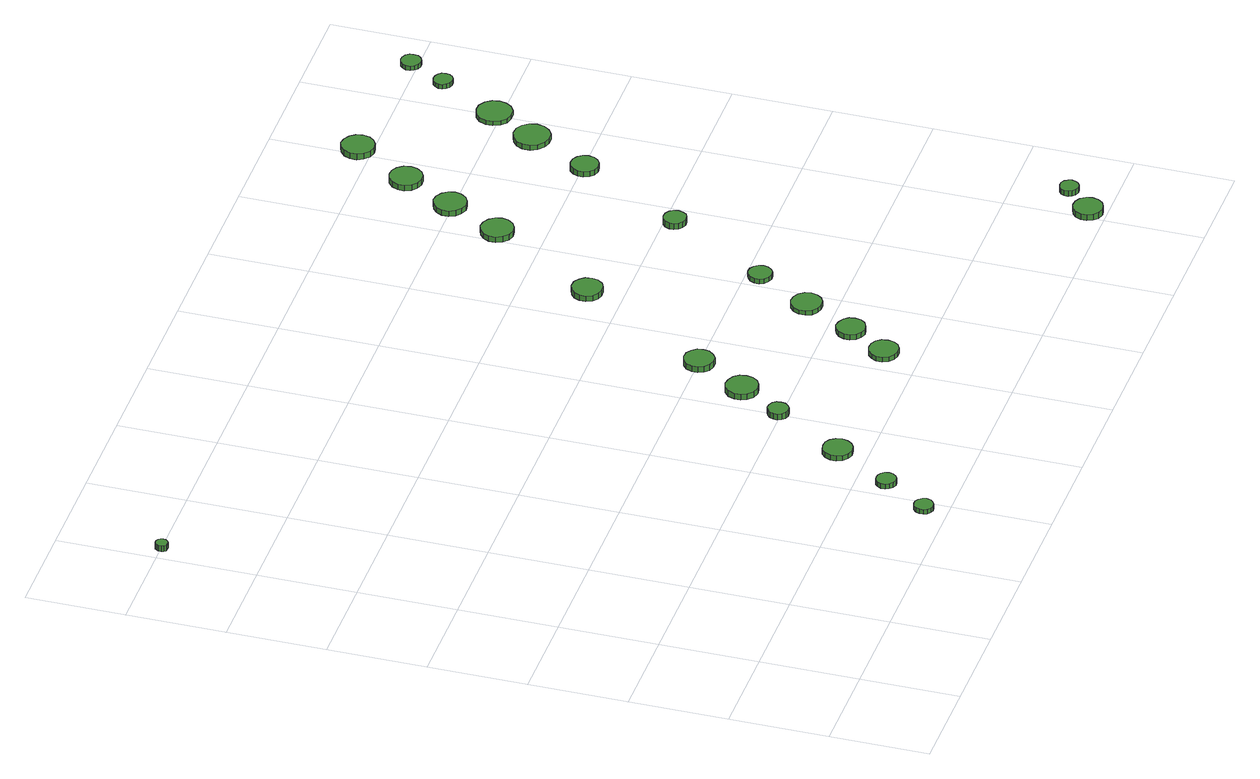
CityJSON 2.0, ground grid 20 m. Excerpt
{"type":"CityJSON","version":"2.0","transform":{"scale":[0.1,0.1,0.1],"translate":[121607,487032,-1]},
"CityObjects":{
"tree1":{"type":"SolitaryVegetationObject","attributes":{"function":"something"},"geometry":[{"type":"MultiSurface","lod":"1","boundaries":[[[0,1,2,3,4,5,6,7,8,9,10,11,12,13,14]],[[15,16,17,18,19,20,21,22,23,24,25,26,27,28,29]],[[0,29,28,1]],[[1,28,27,2]],[[2,27,26,3]],[[3,26,25,4]],[[4,25,24,5]],[[5,24,23,6]],[[6,23,22,7]],[[7,22,21,8]],[[8,21,20,9]],[[9,20,19,10]],[[10,19,18,11]],[[11,18,17,12]],[[12,17,16,13]],[[13,16,15,14]],[[14,15,29,0]]]}]},
"tree2":{"type":"SolitaryVegetationObject","attributes":{"function":"something"},"geometry":[{"type":"MultiSurface","lod":"1","boundaries":[[[30,31,32,33,34,35,36,37,38,39,40,41,42,43,44]],[[45,46,47,48,49,50,51,52,53,54,55,56,57,58,59]],[[30,59,58,31]],[[31,58,57,32]],[[32,57,56,33]],[[33,56,55,34]],[[34,55,54,35]],[[35,54,53,36]],[[36,53,52,37]],[[37,52,51,38]],[[38,51,50,39]],[[39,50,49,40]],[[40,49,48,41]],[[41,48,47,42]],[[42,47,46,43]],[[43,46,45,44]],[[44,45,59,30]]]}]},
"tree3":{"type":"SolitaryVegetationObject","attributes":{"function":"something"},"geometry":[{"type":"MultiSurface","lod":"1","boundaries":[[[60,61,62,63,64,65,66,67,68,69,70,71,72,73,74]],[[75,76,77,78,79,80,81,82,83,84,85,86,87,88,89]],[[60,89,88,61]],[[61,88,87,62]],[[62,87,86,63]],[[63,86,85,64]],[[64,85,84,65]],[[65,84,83,66]],[[66,83,82,67]],[[67,82,81,68]],[[68,81,80,69]],[[69,80,79,70]],[[70,79,78,71]],[[71,78,77,72]],[[72,77,76,73]],[[73,76,75,74]],[[74,75,89,60]]]}]},
"tree4":{"type":"SolitaryVegetationObject","attributes":{"function":"something"},"geometry":[{"type":"MultiSurface","lod":"1","boundaries":[[[90,91,92,93,94,95,96,97,98,99,100,101,102,103,104]],[[105,106,107,108,109,110,111,112,113,114,115,116,117,118,119]],[[90,119,118,91]],[[91,118,117,92]],[[92,117,116,93]],[[93,116,115,94]],[[94,115,114,95]],[[95,114,113,96]],[[96,113,112,97]],[[97,112,111,98]],[[98,111,110,99]],[[99,110,109,100]],[[100,109,108,101]],[[101,108,107,102]],[[102,107,106,103]],[[103,106,105,104]],[[104,105,119,90]]]}]},
"tree5":{"type":"SolitaryVegetationObject","attributes":{"function":"something"},"geometry":[{"type":"MultiSurface","lod":"1","boundaries":[[[120,121,122,123,124,125,126,127,128,129,130,131,132,133,134]],[[135,136,137,138,139,140,141,142,143,144,145,146,147,148,149]],[[120,149,148,121]],[[121,148,147,122]],[[122,147,146,123]],[[123,146,145,124]],[[124,145,144,125]],[[125,144,143,126]],[[126,143,142,127]],[[127,142,141,128]],[[128,141,140,129]],[[129,140,139,130]],[[130,139,138,131]],[[131,138,137,132]],[[132,137,136,133]],[[133,136,135,134]],[[134,135,149,120]]]}]},
"tree6":{"type":"SolitaryVegetationObject","attributes":{"function":"something"},"geometry":[{"type":"MultiSurface","lod":"1","boundaries":[[[150,151,152,153,154,155,156,157,158,159,160,161,162,163,164]],[[165,166,167,168,169,170,171,172,173,174,175,176,177,178,179]],[[150,179,178,151]],[[151,178,177,152]],[[152,177,176,153]],[[153,176,175,154]],[[154,175,174,155]],[[155,174,173,156]],[[156,173,172,157]],[[157,172,171,158]],[[158,171,170,159]],[[159,170,169,160]],[[160,169,168,161]],[[161,168,167,162]],[[162,167,166,163]],[[163,166,165,164]],[[164,165,179,150]]]}]},
"tree7":{"type":"SolitaryVegetationObject","attributes":{"function":"something"},"geometry":[{"type":"MultiSurface","lod":"1","boundaries":[[[180,181,182,183,184,185,186,187,188,189,190,191,192,193,194]],[[195,196,197,198,199,200,201,202,203,204,205,206,207,208,209]],[[180,209,208,181]],[[181,208,207,182]],[[182,207,206,183]],[[183,206,205,184]],[[184,205,204,185]],[[185,204,203,186]],[[186,203,202,187]],[[187,202,201,188]],[[188,201,200,189]],[[189,200,199,190]],[[190,199,198,191]],[[191,198,197,192]],[[192,197,196,193]],[[193,196,195,194]],[[194,195,209,180]]]}]},
"tree8":{"type":"SolitaryVegetationObject","attributes":{"function":"something"},"geometry":[{"type":"MultiSurface","lod":"1","boundaries":[[[210,211,212,213,214,215,216,217,218,219,220,221,222,223,224]],[[225,226,227,228,229,230,231,232,233,234,235,236,237,238,239]],[[210,239,238,211]],[[211,238,237,212]],[[212,237,236,213]],[[213,236,235,214]],[[214,235,234,215]],[[215,234,233,216]],[[216,233,232,217]],[[217,232,231,218]],[[218,231,230,219]],[[219,230,229,220]],[[220,229,228,221]],[[221,228,227,222]],[[222,227,226,223]],[[223,226,225,224]],[[224,225,239,210]]]}]},
"tree9":{"type":"SolitaryVegetationObject","attributes":{"function":"something"},"geometry":[{"type":"MultiSurface","lod":"1","boundaries":[[[240,241,242,243,244,245,246,247,248,249,250,251,252,253,254]],[[255,256,257,258,259,260,261,262,263,264,265,266,267,268,269]],[[240,269,268,241]],[[241,268,267,242]],[[242,267,266,243]],[[243,266,265,244]],[[244,265,264,245]],[[245,264,263,246]],[[246,263,262,247]],[[247,262,261,248]],[[248,261,260,249]],[[249,260,259,250]],[[250,259,258,251]],[[251,258,257,252]],[[252,257,256,253]],[[253,256,255,254]],[[254,255,269,240]]]}]},
"tree10":{"type":"SolitaryVegetationObject","attributes":{"function":"something"},"geometry":[{"type":"MultiSurface","lod":"1","boundaries":[[[270,271,272,273,274,275,276,277,278,279,280,281,282,283,284]],[[285,286,287,288,289,290,291,292,293,294,295,296,297,298,299]],[[270,299,298,271]],[[271,298,297,272]],[[272,297,296,273]],[[273,296,295,274]],[[274,295,294,275]],[[275,294,293,276]],[[276,293,292,277]],[[277,292,291,278]],[[278,291,290,279]],[[279,290,289,280]],[[280,289,288,281]],[[281,288,287,282]],[[282,287,286,283]],[[283,286,285,284]],[[284,285,299,270]]]}]},
"tree11":{"type":"SolitaryVegetationObject","attributes":{"function":"something"},"geometry":[{"type":"MultiSurface","lod":"1","boundaries":[[[300,301,302,303,304,305,306,307,308,309,310,311,312,313,314]],[[315,316,317,318,319,320,321,322,323,324,325,326,327,328,329]],[[300,329,328,301]],[[301,328,327,302]],[[302,327,326,303]],[[303,326,325,304]],[[304,325,324,305]],[[305,324,323,306]],[[306,323,322,307]],[[307,322,321,308]],[[308,321,320,309]],[[309,320,319,310]],[[310,319,318,311]],[[311,318,317,312]],[[312,317,316,313]],[[313,316,315,314]],[[314,315,329,300]]]}]},
"tree12":{"type":"SolitaryVegetationObject","attributes":{"function":"something"},"geometry":[{"type":"MultiSurface","lod":"1","boundaries":[[[330,331,332,333,334,335,336,337,338,339,340,341,342,343,344]],[[345,346,347,348,349,350,351,352,353,354,355,356,357,358,359]],[[330,359,358,331]],[[331,358,357,332]],[[332,357,356,333]],[[333,356,355,334]],[[334,355,354,335]],[[335,354,353,336]],[[336,353,352,337]],[[337,352,351,338]],[[338,351,350,339]],[[339,350,349,340]],[[340,349,348,341]],[[341,348,347,342]],[[342,347,346,343]],[[343,346,345,344]],[[344,345,359,330]]]}]},
"tree13":{"type":"SolitaryVegetationObject","attributes":{"function":"something"},"geometry":[{"type":"MultiSurface","lod":"1","boundaries":[[[360,361,362,363,364,365,366,367,368,369,370,371,372,373,374]],[[375,376,377,378,379,380,381,382,383,384,385,386,387,388,389]],[[360,389,388,361]],[[361,388,387,362]],[[362,387,386,363]],[[363,386,385,364]],[[364,385,384,365]],[[365,384,383,366]],[[366,383,382,367]],[[367,382,381,368]],[[368,381,380,369]],[[369,380,379,370]],[[370,379,378,371]],[[371,378,377,372]],[[372,377,376,373]],[[373,376,375,374]],[[374,375,389,360]]]}]},
"tree14":{"type":"SolitaryVegetationObject","attributes":{"function":"something"},"geometry":[{"type":"MultiSurface","lod":"1","boundaries":[[[390,391,392,393,394,395,396,397,398,399,400,401,402,403,404]],[[405,406,407,408,409,410,411,412,413,414,415,416,417,418,419]],[[390,419,418,391]],[[391,418,417,392]],[[392,417,416,393]],[[393,416,415,394]],[[394,415,414,395]],[[395,414,413,396]],[[396,413,412,397]],[[397,412,411,398]],[[398,411,410,399]],[[399,410,409,400]],[[400,409,408,401]],[[401,408,407,402]],[[402,407,406,403]],[[403,406,405,404]],[[404,405,419,390]]]}]},
"tree15":{"type":"SolitaryVegetationObject","attributes":{"function":"something"},"geometry":[{"type":"MultiSurface","lod":"1","boundaries":[[[420,421,422,423,424,425,426,427,428,429,430,431,432,433,434]],[[435,436,437,438,439,440,441,442,443,444,445,446,447,448,449]],[[420,449,448,421]],[[421,448,447,422]],[[422,447,446,423]],[[423,446,445,424]],[[424,445,444,425]],[[425,444,443,426]],[[426,443,442,427]],[[427,442,441,428]],[[428,441,440,429]],[[429,440,439,430]],[[430,439,438,431]],[[431,438,437,432]],[[432,437,436,433]],[[433,436,435,434]],[[434,435,449,420]]]}]},
"tree16":{"type":"SolitaryVegetationObject","attributes":{"function":"something"},"geometry":[{"type":"MultiSurface","lod":"1","boundaries":[[[450,451,452,453,454,455,456,457,458,459,460,461,462,463,464]],[[465,466,467,468,469,470,471,472,473,474,475,476,477,478,479]],[[450,479,478,451]],[[451,478,477,452]],[[452,477,476,453]],[[453,476,475,454]],[[454,475,474,455]],[[455,474,473,456]],[[456,473,472,457]],[[457,472,471,458]],[[458,471,470,459]],[[459,470,469,460]],[[460,469,468,461]],[[461,468,467,462]],[[462,467,466,463]],[[463,466,465,464]],[[464,465,479,450]]]}]},
"tree17":{"type":"SolitaryVegetationObject","attributes":{"function":"something"},"geometry":[{"type":"MultiSurface","lod":"1","boundaries":[[[480,481,482,483,484,485,486,487,488,489,490,491,492,493,494]],[[495,496,497,498,499,500,501,502,503,504,505,506,507,508,509]],[[480,509,508,481]],[[481,508,507,482]],[[482,507,506,483]],[[483,506,505,484]],[[484,505,504,485]],[[485,504,503,486]],[[486,503,502,487]],[[487,502,501,488]],[[488,501,500,489]],[[489,500,499,490]],[[490,499,498,491]],[[491,498,497,492]],[[492,497,496,493]],[[493,496,495,494]],[[494,495,509,480]]]}]},
"tree18":{"type":"SolitaryVegetationObject","attributes":{"function":"something"},"geometry":[{"type":"MultiSurface","lod":"1","boundaries":[[[510,511,512,513,514,515,516,517,518,519,520,521,522,523,524]],[[525,526,527,528,529,530,531,532,533,534,535,536,537,538,539]],[[510,539,538,511]],[[511,538,537,512]],[[512,537,536,513]],[[513,536,535,514]],[[514,535,534,515]],[[515,534,533,516]],[[516,533,532,517]],[[517,532,531,518]],[[518,531,530,519]],[[519,530,529,520]],[[520,529,528,521]],[[521,528,527,522]],[[522,527,526,523]],[[523,526,525,524]],[[524,525,539,510]]]}]},
"tree19":{"type":"SolitaryVegetationObject","attributes":{"function":"something"},"geometry":[{"type":"MultiSurface","lod":"1","boundaries":[[[540,541,542,543,544,545,546,547,548,549,550,551,552,553,554]],[[555,556,557,558,559,560,561,562,563,564,565,566,567,568,569]],[[540,569,568,541]],[[541,568,567,542]],[[542,567,566,543]],[[543,566,565,544]],[[544,565,564,545]],[[545,564,563,546]],[[546,563,562,547]],[[547,562,561,548]],[[548,561,560,549]],[[549,560,559,550]],[[550,559,558,551]],[[551,558,557,552]],[[552,557,556,553]],[[553,556,555,554]],[[554,555,569,540]]]}]},
"tree20":{"type":"SolitaryVegetationObject","attributes":{"function":"something"},"geometry":[{"type":"MultiSurface","lod":"1","boundaries":[[[570,571,572,573,574,575,576,577,578,579,580,581,582,583,584]],[[585,586,587,588,589,590,591,592,593,594,595,596,597,598,599]],[[570,599,598,571]],[[571,598,597,572]],[[572,597,596,573]],[[573,596,595,574]],[[574,595,594,575]],[[575,594,593,576]],[[576,593,592,577]],[[577,592,591,578]],[[578,591,590,579]],[[579,590,589,580]],[[580,589,588,581]],[[581,588,587,582]],[[582,587,586,583]],[[583,586,585,584]],[[584,585,599,570]]]}]},
"tree21":{"type":"SolitaryVegetationObject","attributes":{"function":"something"},"geometry":[{"type":"MultiSurface","lod":"1","boundaries":[[[600,601,602,603,604,605,606,607,608,609,610,611,612,613,614]],[[615,616,617,618,619,620,621,622,623,624,625,626,627,628,629]],[[600,629,628,601]],[[601,628,627,602]],[[602,627,626,603]],[[603,626,625,604]],[[604,625,624,605]],[[605,624,623,606]],[[606,623,622,607]],[[607,622,621,608]],[[608,621,620,609]],[[609,620,619,610]],[[610,619,618,611]],[[611,618,617,612]],[[612,617,616,613]],[[613,616,615,614]],[[614,615,629,600]]]}]},
"tree22":{"type":"SolitaryVegetationObject","attributes":{"function":"something"},"geometry":[{"type":"MultiSurface","lod":"1","boundaries":[[[630,631,632,633,634,635,636,637,638,639,640,641,642,643,644]],[[645,646,647,648,649,650,651,652,653,654,655,656,657,658,659]],[[630,659,658,631]],[[631,658,657,632]],[[632,657,656,633]],[[633,656,655,634]],[[634,655,654,635]],[[635,654,653,636]],[[636,653,652,637]],[[637,652,651,638]],[[638,651,650,639]],[[639,650,649,640]],[[640,649,648,641]],[[641,648,647,642]],[[642,647,646,643]],[[643,646,645,644]],[[644,645,659,630]]]}]},
"tree23":{"type":"SolitaryVegetationObject","attributes":{"function":"something"},"geometry":[{"type":"MultiSurface","lod":"1","boundaries":[[[660,661,662,663,664,665,666,667,668,669,670,671,672,673,674]],[[675,676,677,678,679,680,681,682,683,684,685,686,687,688,689]],[[660,689,688,661]],[[661,688,687,662]],[[662,687,686,663]],[[663,686,685,664]],[[664,685,684,665]],[[665,684,683,666]],[[666,683,682,667]],[[667,682,681,668]],[[668,681,680,669]],[[669,680,679,670]],[[670,679,678,671]],[[671,678,677,672]],[[672,677,676,673]],[[673,676,675,674]],[[674,675,689,660]]]}]},
"tree24":{"type":"SolitaryVegetationObject","attributes":{"function":"something"},"geometry":[{"type":"MultiSurface","lod":"1","boundaries":[[[690,691,692,693,694,695,696,697,698,699,700,701,702,703,704]],[[705,706,707,708,709,710,711,712,713,714,715,716,717,718,719]],[[690,719,718,691]],[[691,718,717,692]],[[692,717,716,693]],[[693,716,715,694]],[[694,715,714,695]],[[695,714,713,696]],[[696,713,712,697]],[[697,712,711,698]],[[698,711,710,699]],[[699,710,709,700]],[[700,709,708,701]],[[701,708,707,702]],[[702,707,706,703]],[[703,706,705,704]],[[704,705,719,690]]]}]}
},
"vertices":[
[31,1395,30],[30,1400,30],[27,1404,30],[22,1407,30],[17,1407,30],[12,1406,30],[9,1402,30],[7,1398,30],[7,1392,30],[9,1388,30],[12,1384,30],[17,1383,30],[22,1383,30],[27,1386,30],[30,1390,30],[30,1390,17],[27,1386,17],[22,1383,17],[17,1383,17],[12,1384,17],[9,1388,17],[7,1392,17],[7,1398,17],[9,1402,17],[12,1406,17],[17,1407,17],[22,1407,17],[27,1404,17],[30,1400,17],[31,1395,17],
[601,49,16],[599,57,16],[594,64,16],[587,68,16],[579,68,16],[572,66,16],[566,61,16],[563,53,16],[563,45,16],[566,38,16],[572,33,16],[579,30,16],[587,31,16],[594,35,16],[599,41,16],[599,41,6],[594,35,6],[587,31,6],[579,30,6],[572,33,6],[566,38,6],[563,45,6],[563,53,6],[566,61,6],[572,66,6],[579,68,6],[587,68,6],[594,64,6],[599,57,6],[601,49,6],
[662,142,17],[660,151,17],[655,157,17],[648,161,17],[640,162,17],[632,160,17],[626,154,17],[622,147,17],[622,138,17],[626,131,17],[632,125,17],[640,122,17],[648,123,17],[655,127,17],[660,134,17],[660,134,6],[655,127,6],[648,123,6],[640,122,6],[632,125,6],[626,131,6],[622,138,6],[622,147,6],[626,154,6],[632,160,6],[640,162,6],[648,161,6],[655,157,6],[660,151,6],[662,142,6],
[744,261,17],[741,273,17],[734,283,17],[724,289,17],[711,290,17],[699,287,17],[690,278,17],[685,267,17],[685,255,17],[690,243,17],[699,235,17],[711,231,17],[724,233,17],[734,239,17],[741,249,17],[741,249,6],[734,239,6],[724,233,6],[711,231,6],[699,235,6],[690,243,6],[685,255,6],[685,267,6],[690,278,6],[699,287,6],[711,290,6],[724,289,6],[734,283,6],[741,273,6],[744,261,6],
[823,406,20],[822,415,20],[817,422,20],[809,426,20],[800,427,20],[792,424,20],[786,418,20],[782,410,20],[782,402,20],[786,394,20],[792,388,20],[800,385,20],[809,386,20],[817,391,20],[822,398,20],[822,398,7],[817,391,7],[809,386,7],[800,385,7],[792,388,7],[786,394,7],[782,402,7],[782,410,7],[786,418,7],[792,424,7],[800,427,7],[809,426,7],[817,422,7],[822,415,7],[823,406,7],
[890,495,19],[888,508,19],[880,519,19],[868,525,19],[855,527,19],[842,523,19],[832,514,19],[827,501,19],[827,488,19],[832,476,19],[842,467,19],[855,463,19],[868,464,19],[880,471,19],[888,482,19],[888,482,6],[880,471,6],[868,464,6],[855,463,6],[842,467,6],[832,476,6],[827,488,6],[827,501,6],[832,514,6],[842,523,6],[855,527,6],[868,525,6],[880,519,6],[888,508,6],[890,495,6],
[950,599,19],[948,611,19],[940,621,19],[930,628,19],[917,629,19],[905,625,19],[896,617,19],[891,605,19],[891,593,19],[896,581,19],[905,573,19],[917,569,19],[930,570,19],[940,577,19],[948,587,19],[948,587,6],[940,577,6],[930,570,6],[917,569,6],[905,573,6],[896,581,6],[891,593,6],[891,605,6],[896,617,6],[905,625,6],[917,629,6],[930,628,6],[940,621,6],[948,611,6],[950,599,6],
[1086,273,16],[1084,285,16],[1077,295,16],[1066,301,16],[1054,302,16],[1042,298,16],[1033,290,16],[1028,279,16],[1028,267,16],[1033,256,16],[1042,248,16],[1054,244,16],[1066,245,16],[1077,251,16],[1084,261,16],[1084,261,5],[1077,251,5],[1066,245,5],[1054,244,5],[1042,248,5],[1033,256,5],[1028,267,5],[1028,279,5],[1033,290,5],[1042,298,5],[1054,302,5],[1066,301,5],[1077,295,5],[1084,285,5],[1086,273,5],
[1138,354,16],[1136,366,16],[1129,375,16],[1118,381,16],[1106,383,16],[1095,379,16],[1086,371,16],[1081,360,16],[1081,348,16],[1086,337,16],[1095,329,16],[1106,325,16],[1118,327,16],[1129,333,16],[1136,342,16],[1136,342,5],[1129,333,5],[1118,327,5],[1106,325,5],[1095,329,5],[1086,337,5],[1081,348,5],[1081,360,5],[1086,371,5],[1095,379,5],[1106,383,5],[1118,381,5],[1129,375,5],[1136,366,5],[1138,354,5],
[1196,459,15],[1193,472,15],[1186,482,15],[1175,488,15],[1162,490,15],[1150,486,15],[1140,477,15],[1135,466,15],[1135,453,15],[1140,441,15],[1150,433,15],[1162,429,15],[1175,430,15],[1186,437,15],[1193,447,15],[1193,447,5],[1186,437,5],[1175,430,5],[1162,429,5],[1150,433,5],[1140,441,5],[1135,453,5],[1135,466,5],[1140,477,5],[1150,486,5],[1162,490,5],[1175,488,5],[1186,482,5],[1193,472,5],[1196,459,5],
[1112,870,22],[1110,883,22],[1102,893,22],[1091,900,22],[1078,901,22],[1066,897,22],[1056,889,22],[1051,877,22],[1051,864,22],[1056,852,22],[1066,844,22],[1078,840,22],[1091,841,22],[1102,847,22],[1110,858,22],[1110,858,10],[1102,847,10],[1091,841,10],[1078,840,10],[1066,844,10],[1056,852,10],[1051,864,10],[1051,877,10],[1056,889,10],[1066,897,10],[1078,901,10],[1091,900,10],[1102,893,10],[1110,883,10],[1112,870,10],
[1257,572,15],[1255,582,15],[1249,590,15],[1241,595,15],[1231,596,15],[1222,593,15],[1214,586,15],[1210,577,15],[1210,567,15],[1214,558,15],[1222,552,15],[1231,549,15],[1241,550,15],[1249,555,15],[1255,563,15],[1255,563,5],[1249,555,5],[1241,550,5],[1231,549,5],[1222,552,5],[1214,558,5],[1210,567,5],[1210,577,5],[1214,586,5],[1222,593,5],[1231,596,5],[1241,595,5],[1249,590,5],[1255,582,5],[1257,572,5],
[1252,1091,24],[1249,1104,24],[1241,1115,24],[1229,1122,24],[1216,1124,24],[1203,1119,24],[1193,1110,24],[1187,1098,24],[1187,1084,24],[1193,1072,24],[1203,1062,24],[1216,1058,24],[1229,1060,24],[1241,1067,24],[1249,1078,24],[1249,1078,12],[1241,1067,12],[1229,1060,12],[1216,1058,12],[1203,1062,12],[1193,1072,12],[1187,1084,12],[1187,1098,12],[1193,1110,12],[1203,1119,12],[1216,1124,12],[1229,1122,12],[1241,1115,12],[1249,1104,12],[1252,1091,12],
[1373,777,24],[1371,787,24],[1366,794,24],[1358,799,24],[1348,800,24],[1339,797,24],[1332,791,24],[1328,782,24],[1328,773,24],[1332,764,24],[1339,758,24],[1348,755,24],[1358,756,24],[1366,760,24],[1371,768,24],[1371,768,11],[1366,760,11],[1358,756,11],[1348,755,11],[1339,758,11],[1332,764,11],[1328,773,11],[1328,782,11],[1332,791,11],[1339,797,11],[1348,800,11],[1358,799,11],[1366,794,11],[1371,787,11],[1373,777,11],
[1645,36,23],[1642,48,23],[1635,58,23],[1624,64,23],[1612,65,23],[1600,61,23],[1591,53,23],[1586,42,23],[1586,30,23],[1591,18,23],[1600,10,23],[1612,6,23],[1624,8,23],[1635,14,23],[1642,24,23],[1642,24,10],[1635,14,10],[1624,8,10],[1612,6,10],[1600,10,10],[1591,18,10],[1586,30,10],[1586,42,10],[1591,53,10],[1600,61,10],[1612,65,10],[1624,64,10],[1635,58,10],[1642,48,10],[1645,36,10],
[1316,1204,19],[1313,1217,19],[1305,1228,19],[1293,1235,19],[1280,1237,19],[1267,1232,19],[1257,1223,19],[1251,1211,19],[1251,1197,19],[1257,1185,19],[1267,1176,19],[1280,1171,19],[1293,1173,19],[1305,1180,19],[1313,1191,19],[1313,1191,7],[1305,1180,7],[1293,1173,7],[1280,1171,7],[1267,1176,7],[1257,1185,7],[1251,1197,7],[1251,1211,7],[1257,1223,7],[1267,1232,7],[1280,1237,7],[1293,1235,7],[1305,1228,7],[1313,1217,7],[1316,1204,7],
[1692,91,21],[1690,98,21],[1686,105,21],[1679,109,21],[1672,109,21],[1664,107,21],[1658,102,21],[1655,95,21],[1655,87,21],[1658,80,21],[1664,75,21],[1672,72,21],[1679,73,21],[1686,77,21],[1690,83,21],[1690,83,9],[1686,77,9],[1679,73,9],[1672,72,9],[1664,75,9],[1658,80,9],[1655,87,9],[1655,95,9],[1658,102,9],[1664,107,9],[1672,109,9],[1679,109,9],[1686,105,9],[1690,98,9],[1692,91,9],
[1376,1310,17],[1373,1324,17],[1365,1335,17],[1353,1342,17],[1340,1343,17],[1327,1339,17],[1317,1330,17],[1311,1317,17],[1311,1304,17],[1317,1291,17],[1327,1282,17],[1340,1278,17],[1353,1279,17],[1365,1286,17],[1373,1297,17],[1373,1297,5],[1365,1286,5],[1353,1279,5],[1340,1278,5],[1327,1282,5],[1317,1291,5],[1311,1304,5],[1311,1317,5],[1317,1330,5],[1327,1339,5],[1340,1343,5],[1353,1342,5],[1365,1335,5],[1373,1324,5],[1376,1310,5],
[1499,994,24],[1497,1005,24],[1490,1014,24],[1480,1020,24],[1468,1021,24],[1457,1018,24],[1449,1010,24],[1444,999,24],[1444,988,24],[1449,977,24],[1457,969,24],[1468,966,24],[1480,967,24],[1490,973,24],[1497,982,24],[1497,982,12],[1490,973,12],[1480,967,12],[1468,966,12],[1457,969,12],[1449,977,12],[1444,988,12],[1444,999,12],[1449,1010,12],[1457,1018,12],[1468,1021,12],[1480,1020,12],[1490,1014,12],[1497,1005,12],[1499,994,12],
[1449,1428,18],[1446,1441,18],[1438,1452,18],[1426,1459,18],[1413,1461,18],[1400,1456,18],[1390,1447,18],[1384,1435,18],[1384,1421,18],[1390,1409,18],[1400,1399,18],[1413,1395,18],[1426,1397,18],[1438,1403,18],[1446,1414,18],[1446,1414,5],[1438,1403,5],[1426,1397,5],[1413,1395,5],[1400,1399,5],[1390,1409,5],[1384,1421,5],[1384,1435,5],[1390,1447,5],[1400,1456,5],[1413,1461,5],[1426,1459,5],[1438,1452,5],[1446,1441,5],[1449,1428,5],
[1581,1121,17],[1578,1136,17],[1569,1148,17],[1556,1156,17],[1541,1157,17],[1527,1152,17],[1515,1142,17],[1509,1129,17],[1509,1113,17],[1515,1100,17],[1527,1090,17],[1541,1085,17],[1556,1086,17],[1569,1094,17],[1578,1106,17],[1578,1106,6],[1569,1094,6],[1556,1086,6],[1541,1085,6],[1527,1090,6],[1515,1100,6],[1509,1113,6],[1509,1129,6],[1515,1142,6],[1527,1152,6],[1541,1157,6],[1556,1156,6],[1569,1148,6],[1578,1136,6],[1581,1121,6],
[1637,1213,15],[1634,1227,15],[1626,1239,15],[1613,1247,15],[1598,1248,15],[1584,1244,15],[1573,1234,15],[1567,1220,15],[1567,1206,15],[1573,1192,15],[1584,1182,15],[1598,1178,15],[1613,1179,15],[1626,1187,15],[1634,1199,15],[1634,1199,6],[1626,1187,6],[1613,1179,6],[1598,1178,6],[1584,1182,6],[1573,1192,6],[1567,1206,6],[1567,1220,6],[1573,1234,6],[1584,1244,6],[1598,1248,6],[1613,1247,6],[1626,1239,6],[1634,1227,6],[1637,1213,6],
[1694,1337,16],[1693,1345,16],[1688,1351,16],[1681,1355,16],[1673,1356,16],[1665,1354,16],[1660,1348,16],[1656,1341,16],[1656,1333,16],[1660,1326,16],[1665,1321,16],[1673,1318,16],[1681,1319,16],[1688,1323,16],[1693,1329,16],[1693,1329,6],[1688,1323,6],[1681,1319,6],[1673,1318,6],[1665,1321,6],[1660,1326,6],[1656,1333,6],[1656,1341,6],[1660,1348,6],[1665,1354,6],[1673,1356,6],[1681,1355,6],[1688,1351,6],[1693,1345,6],[1694,1337,6],
[1737,1414,16],[1736,1422,16],[1731,1429,16],[1723,1433,16],[1715,1434,16],[1707,1431,16],[1701,1425,16],[1697,1418,16],[1697,1409,16],[1701,1402,16],[1707,1396,16],[1715,1394,16],[1723,1394,16],[1731,1399,16],[1736,1405,16],[1736,1405,6],[1731,1399,6],[1723,1394,6],[1715,1394,6],[1707,1396,6],[1701,1402,6],[1697,1409,6],[1697,1418,6],[1701,1425,6],[1707,1431,6],[1715,1434,6],[1723,1433,6],[1731,1429,6],[1736,1422,6],[1737,1414,6]
]}
